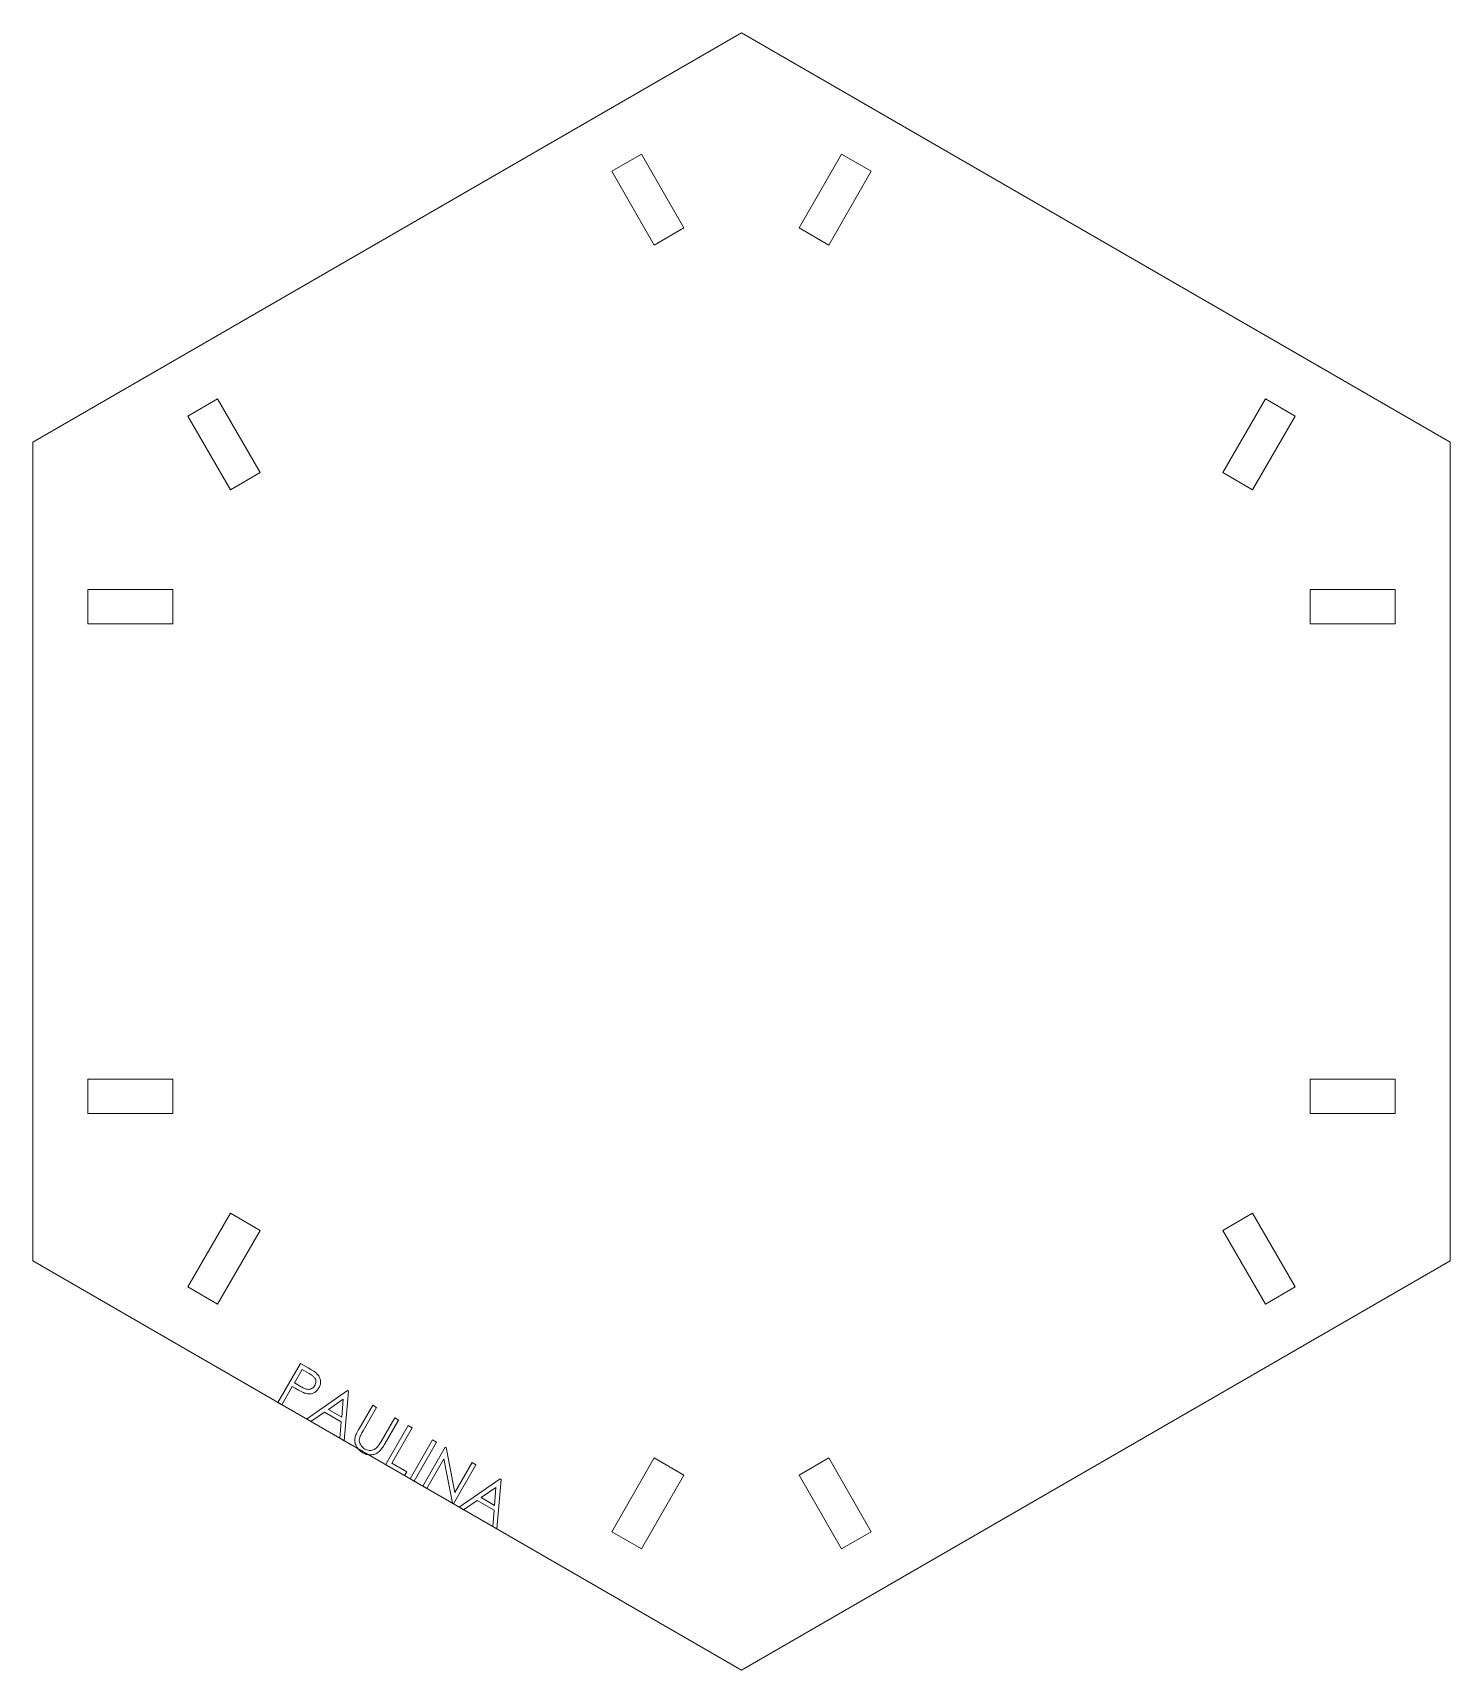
# Model space of a CAD drawing. Header units: inches. Extents: x -2.17 to 2.17, y -2.5 to 2.5.
import ezdxf

# ---------------------------------------------------------------- set-up
doc = ezdxf.new("R2010")
doc.units = ezdxf.units.IN
doc.header["$MEASUREMENT"] = 0

msp = doc.modelspace()

# ---------------------------------------------------------------- linework, layer by layer
at = {"color": 1, "linetype": 'Continuous', "lineweight": 5}
for p, q in [((0, 2.5), (-2.1651, 1.25)), ((2.1651, 1.25), (0, 2.5)), ((-0.3966, 2.077), (-0.3057, 2.1295)), ((-0.3057, 2.1295), (-0.1757, 1.9044)), ((0.3057, 2.1295), (0.1757, 1.9044)), ((0.3966, 2.077), (0.3057, 2.1295)), ((-0.3966, 2.077), (-0.2666, 1.8519)), ((0.3966, 2.077), (0.2666, 1.8519)), ((-0.2666, 1.8519), (-0.1757, 1.9044)), ((0.2666, 1.8519), (0.1757, 1.9044)), ((-1.6005, 1.382), (-1.6914, 1.3295)), ((-1.6005, 1.382), (-1.4705, 1.1568)), ((1.6005, 1.382), (1.4705, 1.1568)), ((1.6005, 1.382), (1.6914, 1.3295)), ((-1.6914, 1.3295), (-1.5614, 1.1043)), ((1.6914, 1.3295), (1.5614, 1.1043)), ((-2.1651, 1.25), (-2.1651, -1.25)), ((2.1651, -1.25), (2.1651, 1.25)), ((-1.4705, 1.1568), (-1.5614, 1.1043)), ((1.4705, 1.1568), (1.5614, 1.1043)), ((-1.9971, 0.8001), (-1.7371, 0.8001)), ((-1.9971, 0.6951), (-1.9971, 0.8001)), ((-1.7371, 0.6951), (-1.7371, 0.8001)), ((1.9971, 0.8001), (1.7371, 0.8001)), ((1.7371, 0.6951), (1.7371, 0.8001)), ((1.9971, 0.6951), (1.9971, 0.8001)), ((-1.9971, 0.6951), (-1.7371, 0.6951)), ((1.9971, 0.6951), (1.7371, 0.6951)), ((-1.9971, -0.6951), (-1.9971, -0.8001)), ((-1.9971, -0.6951), (-1.7371, -0.6951)), ((-1.7371, -0.6951), (-1.7371, -0.8001)), ((1.9971, -0.6951), (1.7371, -0.6951)), ((1.7371, -0.6951), (1.7371, -0.8001)), ((1.9971, -0.6951), (1.9971, -0.8001)), ((-1.9971, -0.8001), (-1.7371, -0.8001)), ((1.9971, -0.8001), (1.7371, -0.8001)), ((-1.6914, -1.3295), (-1.5614, -1.1043)), ((-1.4705, -1.1568), (-1.5614, -1.1043)), ((1.4705, -1.1568), (1.5614, -1.1043)), ((1.6914, -1.3295), (1.5614, -1.1043)), ((-1.6005, -1.382), (-1.4705, -1.1568)), ((1.6005, -1.382), (1.4705, -1.1568)), ((-2.1651, -1.25), (0, -2.5)), ((0, -2.5), (2.1651, -1.25)), ((-1.6005, -1.382), (-1.6914, -1.3295)), ((1.6005, -1.382), (1.6914, -1.3295)), ((-0.3966, -2.077), (-0.2666, -1.8519)), ((-0.2666, -1.8519), (-0.1757, -1.9044)), ((0.2666, -1.8519), (0.1757, -1.9044)), ((0.3966, -2.077), (0.2666, -1.8519)), ((-0.3057, -2.1295), (-0.1757, -1.9044)), ((0.3057, -2.1295), (0.1757, -1.9044)), ((-0.3966, -2.077), (-0.3057, -2.1295)), ((0.3966, -2.077), (0.3057, -2.1295))]:
    msp.add_line(p, q, dxfattribs=at)
at = {"color": 2, "linetype": 'Continuous', "lineweight": 5, "flags": 128}
for points in [[(-1.3473, -1.5631), (-1.3235, -1.5768), (-1.3235, -1.5768), (-1.3186, -1.5797), (-1.3142, -1.5824), (-1.3102, -1.5849), (-1.3067, -1.5872), (-1.3036, -1.5893), (-1.3009, -1.5912), (-1.2987, -1.593), (-1.297, -1.5946), (-1.297, -1.5946), (-1.2949, -1.5967), (-1.293, -1.5989), (-1.2914, -1.6013), (-1.2899, -1.6037), (-1.2887, -1.6063), (-1.2877, -1.6089), (-1.2869, -1.6117), (-1.2863, -1.6145), (-1.2859, -1.6174), (-1.2858, -1.6203), (-1.286, -1.6233), (-1.2865, -1.6262), (-1.2872, -1.6291), (-1.2882, -1.632), (-1.2895, -1.635), (-1.2911, -1.6379), (-1.2911, -1.6379), (-1.2929, -1.6408), (-1.2948, -1.6434), (-1.2968, -1.6458), (-1.299, -1.6479), (-1.3013, -1.6498), (-1.3036, -1.6514), (-1.3062, -1.6528), (-1.3088, -1.6539), (-1.3115, -1.6548), (-1.3143, -1.6555), (-1.3172, -1.6559), (-1.3201, -1.6561), (-1.323, -1.656), (-1.326, -1.6557), (-1.3291, -1.6551), (-1.3322, -1.6543), (-1.3322, -1.6543), (-1.3348, -1.6535), (-1.3377, -1.6523), (-1.341, -1.6508), (-1.3447, -1.649), (-1.3489, -1.6469), (-1.3534, -1.6445), (-1.3584, -1.6418), (-1.3637, -1.6387), (-1.3637, -1.6387), (-1.3722, -1.6338), (-1.3722, -1.6338), (-1.4042, -1.6893), (-1.4042, -1.6893), (-1.4162, -1.6824), (-1.4162, -1.6824), (-1.3473, -1.5631)], [(-1.342, -1.5816), (-1.3654, -1.6222), (-1.3654, -1.6222), (-1.3454, -1.6341), (-1.3454, -1.6341), (-1.3425, -1.6357), (-1.3396, -1.6372), (-1.337, -1.6385), (-1.3345, -1.6396), (-1.3322, -1.6405), (-1.33, -1.6413), (-1.328, -1.6418), (-1.3262, -1.6422), (-1.3228, -1.6424), (-1.3195, -1.6422), (-1.3162, -1.6414), (-1.3131, -1.6401), (-1.3102, -1.6384), (-1.3076, -1.6362), (-1.3054, -1.6337), (-1.3034, -1.6308), (-1.3034, -1.6308), (-1.3019, -1.6278), (-1.3009, -1.6246), (-1.3004, -1.6213), (-1.3003, -1.618), (-1.3007, -1.6146), (-1.3016, -1.6115), (-1.303, -1.6086), (-1.3048, -1.6059), (-1.306, -1.6046), (-1.3073, -1.6032), (-1.309, -1.6018), (-1.3109, -1.6003), (-1.313, -1.5987), (-1.3154, -1.5971), (-1.3181, -1.5955), (-1.321, -1.5938), (-1.321, -1.5938), (-1.342, -1.5816)], [(-1.2005, -1.6478), (-1.2138, -1.7992), (-1.2138, -1.7992), (-1.2266, -1.7918), (-1.2266, -1.7918), (-1.2227, -1.7418), (-1.2227, -1.7418), (-1.2741, -1.7121), (-1.2741, -1.7121), (-1.3154, -1.7406), (-1.3154, -1.7406), (-1.3287, -1.7329), (-1.3287, -1.7329), (-1.2034, -1.6462), (-1.2034, -1.6462), (-1.2005, -1.6478)], [(-1.2166, -1.6723), (-1.2621, -1.7036), (-1.2621, -1.7036), (-1.2213, -1.7272), (-1.2213, -1.7272), (-1.2166, -1.6723)], [(-1.1264, -1.6906), (-1.1146, -1.6975), (-1.1146, -1.6975), (-1.1562, -1.7694), (-1.1562, -1.7694), (-1.1579, -1.7725), (-1.1595, -1.7753), (-1.1608, -1.7778), (-1.162, -1.7799), (-1.163, -1.7818), (-1.1638, -1.7834), (-1.1645, -1.7847), (-1.1649, -1.7857), (-1.1649, -1.7857), (-1.1663, -1.7895), (-1.1671, -1.793), (-1.1676, -1.7966), (-1.1676, -1.7999), (-1.1671, -1.8033), (-1.1659, -1.8066), (-1.1643, -1.8101), (-1.1622, -1.8136), (-1.1596, -1.817), (-1.1568, -1.8199), (-1.1537, -1.8225), (-1.1505, -1.8246), (-1.1505, -1.8246), (-1.1475, -1.8262), (-1.1443, -1.8274), (-1.1411, -1.8282), (-1.1377, -1.8287), (-1.1343, -1.8288), (-1.1309, -1.8286), (-1.1277, -1.828), (-1.1246, -1.827), (-1.1215, -1.8256), (-1.1186, -1.8239), (-1.1157, -1.8218), (-1.113, -1.8193), (-1.113, -1.8193), (-1.112, -1.8181), (-1.1108, -1.8167), (-1.1095, -1.8149), (-1.1081, -1.8129), (-1.1065, -1.8105), (-1.1048, -1.8077), (-1.103, -1.8047), (-1.101, -1.8013), (-1.101, -1.8013), (-1.0594, -1.7293), (-1.0594, -1.7293), (-1.0475, -1.7362), (-1.0475, -1.7362), (-1.0891, -1.8082), (-1.0891, -1.8082), (-1.0914, -1.8121), (-1.0937, -1.8157), (-1.0959, -1.8191), (-1.0982, -1.8222), (-1.1004, -1.8251), (-1.1027, -1.8277), (-1.1049, -1.8301), (-1.1071, -1.8322), (-1.1094, -1.8341), (-1.1118, -1.8359), (-1.1144, -1.8374), (-1.1171, -1.8387), (-1.12, -1.8399), (-1.123, -1.8409), (-1.1262, -1.8416), (-1.1295, -1.8422), (-1.1329, -1.8425), (-1.1363, -1.8425), (-1.1397, -1.8422), (-1.143, -1.8417), (-1.1464, -1.8408), (-1.1497, -1.8396), (-1.1531, -1.8381), (-1.1564, -1.8364), (-1.1564, -1.8364), (-1.1599, -1.8342), (-1.1631, -1.8319), (-1.1661, -1.8295), (-1.1688, -1.8269), (-1.1713, -1.8242), (-1.1735, -1.8213), (-1.1754, -1.8184), (-1.1772, -1.8152), (-1.1786, -1.812), (-1.1797, -1.8088), (-1.1806, -1.8055), (-1.1811, -1.8022), (-1.1814, -1.7989), (-1.1813, -1.7956), (-1.181, -1.7923), (-1.1804, -1.789), (-1.1804, -1.789), (-1.1798, -1.7868), (-1.1789, -1.7842), (-1.1778, -1.7814), (-1.1764, -1.7783), (-1.1747, -1.7748), (-1.1727, -1.771), (-1.1705, -1.767), (-1.168, -1.7626), (-1.168, -1.7626), (-1.1264, -1.6906)], [(-1.0182, -1.7531), (-1.0062, -1.76), (-1.0062, -1.76), (-1.0685, -1.8678), (-1.0685, -1.8678), (-1.0227, -1.8942), (-1.0227, -1.8942), (-1.0293, -1.9057), (-1.0293, -1.9057), (-1.0871, -1.8724), (-1.0871, -1.8724), (-1.0182, -1.7531)], [(-0.9435, -1.7962), (-0.9315, -1.8031), (-0.9315, -1.8031), (-1.0004, -1.9224), (-1.0004, -1.9224), (-1.0124, -1.9155), (-1.0124, -1.9155), (-0.9435, -1.7962)], [(-0.9738, -1.9378), (-0.9049, -1.8185), (-0.9049, -1.8185), (-0.9023, -1.82), (-0.9023, -1.82), (-0.8758, -1.9571), (-0.8758, -1.9571), (-0.823, -1.8658), (-0.823, -1.8658), (-0.8113, -1.8726), (-0.8113, -1.8726), (-0.8802, -1.9918), (-0.8802, -1.9918), (-0.8829, -1.9903), (-0.8829, -1.9903), (-0.9094, -1.8547), (-0.9094, -1.8547), (-0.9615, -1.9449), (-0.9615, -1.9449), (-0.9738, -1.9378)], [(-0.7339, -1.9172), (-0.7472, -2.0686), (-0.7472, -2.0686), (-0.76, -2.0612), (-0.76, -2.0612), (-0.756, -2.0112), (-0.756, -2.0112), (-0.8075, -1.9815), (-0.8075, -1.9815), (-0.8488, -2.01), (-0.8488, -2.01), (-0.8621, -2.0023), (-0.8621, -2.0023), (-0.7368, -1.9156), (-0.7368, -1.9156), (-0.7339, -1.9172)], [(-0.75, -1.9417), (-0.7955, -1.973), (-0.7955, -1.973), (-0.7547, -1.9966), (-0.7547, -1.9966), (-0.75, -1.9417)]]:
    msp.add_lwpolyline(points, dxfattribs=at)

doc.saveas('drawing.dxf')
